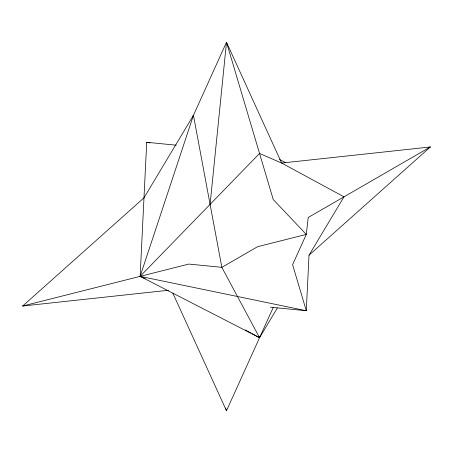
<?xml version="1.0" encoding="UTF-8"?>
<svg xmlns="http://www.w3.org/2000/svg" width="453" height="453" viewBox="0 0 453 453"><rect width="100%" height="100%" fill="white"/><g stroke="black" fill="none" stroke-linecap="round" stroke-linejoin="round"><path stroke-width="0.68" d="M176.245 145.198L146.71 142.27L140.136 276.364L259.552 337.712L277.372 307.978M145.237 278.578L140.136 276.364L259.552 153.448L281.63 163.052L343.986 196.829L309.014 255.186L306.29 310.73L270.492 307.185M210.09 204.36L226.5 42.237L281.63 163.052L430.35 146.97L309.014 255.186M259.994 336.369L259.552 337.712L221.851 267.344L193.448 115.288L140.136 276.364L306.29 310.73L292.598 264.66L306.29 234.405L308.216 217.485L430.35 146.97L428.3 147.485M192.287 117.859L226.5 42.237L273.238 199.513L306.29 234.405L257.627 246.692L221.851 267.344L188.799 264.071L22.65 306.03L143.986 197.814L193.448 115.288M172.831 293.159L226.5 410.763L273.238 307.457M23.873 305.322L22.65 306.03L168.561 290.248M146.71 142.27L150.153 142.984M279.552 159.524L285.837 162.752M245.266 329.977L250.854 333.006M252.1 333.68L259.552 337.712M225.696 408.051L226.5 410.763"/></g></svg>
